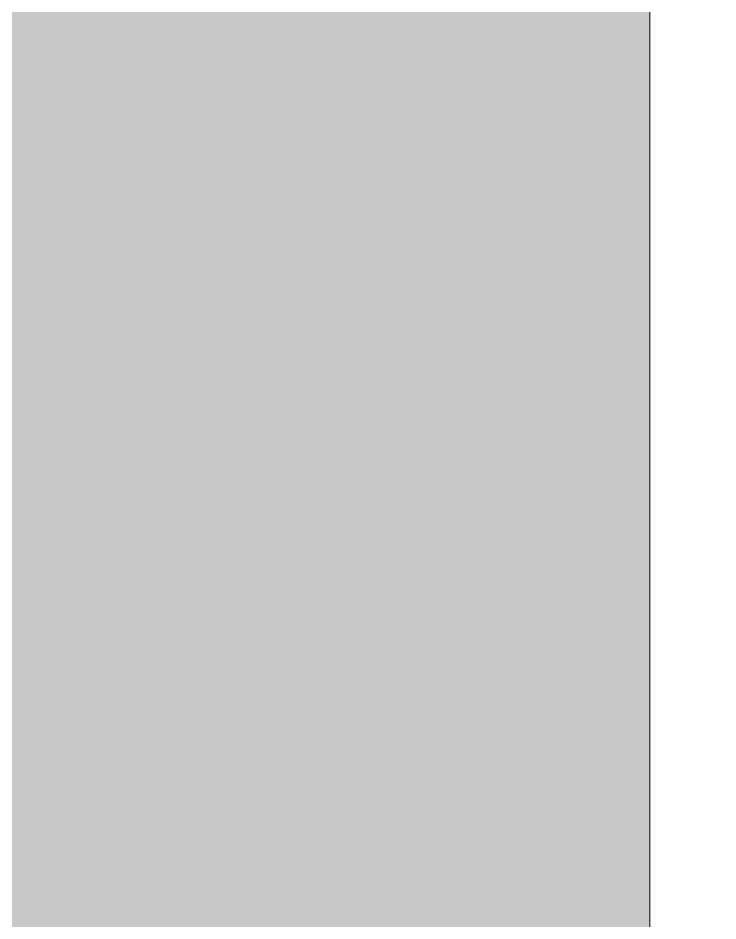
# Model space of a CAD drawing. Header units: millimetres. Extents: x -164500 to 426394, y -23753 to 102118.
# Drawn here: x 152270.53 to 152283.38, y 80540 to 80556.56 of the extents above; entities that cross this region are included whole.
import ezdxf

# ---------------------------------------------------------------- set-up
doc = ezdxf.new("R2010")
doc.units = ezdxf.units.MM
doc.layers.add('A-WALL', color=7, linetype='Continuous', lineweight=5)
doc.layers.add('I-WALL', color=7, linetype='Continuous', lineweight=5)

# ---------------------------------------------------------------- blocks, each defined once
blk = doc.blocks.new('2floor')
at = {"layer": 'I-WALL'}
h = blk.add_hatch(dxfattribs=at)
h.set_pattern_fill('FP_1', color=256, style=0, pattern_type=2)
h.set_pattern_definition([(45, (148772.12, 0), (-114.0493, 114.0493), []), (45, (148886.17, 0), (-114.0493, 114.0493), [201.612, -40.322, 6.706, -33.617])])
h.paths.add_polyline_path([(152282.123, -100), (152502.123, -100), (152502.123, 7900), (152282.123, 7900), (152282.123, 81.45)])
h = blk.add_hatch(dxfattribs=at)
h.set_pattern_fill('FP_191', color=256, style=0, pattern_type=2)
h.set_pattern_definition([(0, (148772.123, 0), (243.84, 60.96), [20.117, -162.763, 20.117, -162.763, -975.36]), (0, (148772.123, 0), (243.84, 60.96), [-365.76, 20.117, -345.643, 20.117, -162.763, -426.72]), (0, (148772.123, 0), (243.84, 60.96), [-914.4, 20.117, -101.803, 20.117, -284.683]), (120, (148863.563, 30.48), (-174.7129, 180.69163), [20.117, -162.763, 20.117, -162.763, -975.36]), (120, (148863.563, 30.48), (-174.7129, 180.69163), [-365.76, 20.117, -345.643, 20.117, -162.763, -426.72]), (120, (148863.563, 30.48), (-174.7129, 180.69163), [-914.4, 20.117, -101.803, 20.117, -284.683]), (240, (148894.043, 152.4), (-69.1271, -241.65163), [20.117, -162.763, 20.117, -162.763, -975.36]), (240, (148894.043, 152.4), (-69.1271, -241.65163), [-365.76, 20.117, -345.643, 20.117, -162.763, -426.72]), (240, (148894.043, 152.4), (-69.1271, -241.65163), [-914.4, 20.117, -101.803, 20.117, -284.683])])
h.paths.add_polyline_path([(152282.123, 140), (152282.123, 7660), (152262.123, 7659), (152262.174, 535), (152274.581, 289.346)])
h.paths.add_polyline_path([(152282.123, 140), (152265.921, 460), (152262.123, 460), (152262.123, 141), (152270.014, 140.605)])
h.paths.add_polyline_path([(152262.123, 510), (152263.389, 510), (152262.123, 535)])
at = {"layer": 'A-WALL'}
blk.add_line((152282.123, 120), (152282.123, 7680), dxfattribs=at)

msp = doc.modelspace()

# ---------------------------------------------------------------- block references
msp.add_blockref('2floor', (0, 74539.358))

doc.saveas('drawing.dxf')
